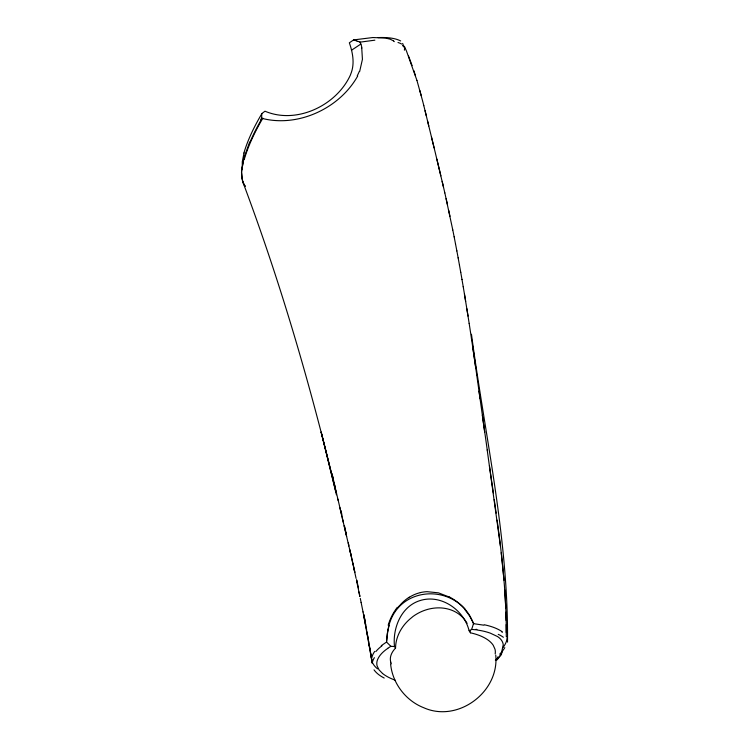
<?xml version="1.0" encoding="UTF-8"?>
<svg xmlns="http://www.w3.org/2000/svg" width="749" height="749" viewBox="0 0 749 749"><rect width="100%" height="100%" fill="white"/><g stroke="black" fill="none" stroke-linecap="round" stroke-linejoin="round"><path stroke-width="1.12" d="M261.663 117.883L260.783 119.803M261.663 117.78L261.747 113.885M241.571 171.165L241.88 178.524L243.79 184.282M241.59 170.735L244.062 157.562L249.642 142.095M501.793 651.387L503.234 644.833A40.362 18.772 -5 0 0 501.952 640.957L501.1 639.721A34.351 15.972 -5 0 0 497.458 636.51L490.286 633.139A51.007 23.725 -5 0 0 481.064 630.649L476.57 629.909M387.935 629.797L386.531 642.062L390.866 646.303L394.489 646.546L395.547 648.175M243.359 160.211L241.506 172.401L242.639 181.558M388.104 629.235C396.221 584.033 458.191 582.039 473.49 623.664L472.357 627.25A50.436 45.23 -30.6 0 1 471.598 629.385M244.024 152.955L242.292 161.728L242.292 169.433M389.049 625.471L387.196 633.879L386.531 642.062L381.26 645.685M359.651 71.53L362.432 59.311L361.73 47.992M357.722 75.967C339.643 108.446 297.821 127.836 261.654 118.276M397.906 607.711L399.123 606.166M501.587 654.401L495.361 660.178M261.972 113.483L264.987 111.198C296.407 124.643 336.385 105.59 350.317 75.228A68.768 53.722 13.9 0 0 350.71 74.17C354.951 63.993 352.826 52.814 349.343 42.796L353.64 39.912L372.89 37.534L385.51 38.059L390.145 39.173L393.412 40.83M387.673 648.344L390.866 646.303M351.506 50.239L360.784 44.088L360.063 42.075M408.495 597.693L409.3 597.178M420.386 592.59L421.322 592.384A38.414 37.665 89.6 0 1 427.089 591.673L438.418 592.843L449.147 596.99M360.222 42.131L374.875 40.174M473.705 623.692L469.445 615.678L464.717 609.368M472.516 629.469L475.643 629.787M473.836 623.702L483.817 625.181M471.879 629.403L469.108 630.77L470.484 632.821A52.645 24.502 -4.9 0 1 493.245 645.301L494.977 649.158A52.645 24.502 -4.9 0 1 495.192 653.905M353.687 39.922L354.361 40.156M354.221 40.109L356.346 40.821M356.496 40.877L357.75 41.298M357.9 41.345L359.707 41.953M402.569 45.698L404.423 46.382L406.51 51.129L416.95 80.443M393.581 40.961L394.302 41.635M382.514 673.454L379.041 669.868L377.131 665.983A43.451 20.204 -5 0 1 377.112 661.03A53.366 24.82 -5 0 1 387.804 648.381M243.996 184.582L245.241 186.379L242.779 181.97M391.334 663.829L390.753 662.182M408.486 55.932L412.128 65.64M242.507 181.136C280.491 282.176 310.648 385.913 335.739 490.867L321.143 431.995L336.432 494.78M413.813 70.556L415.423 75.499M416.959 80.48L422.52 100.591M419.843 90.498L421.2 95.535M469.052 630.555C463.968 609.845 440.74 593.667 419.665 600.698C401.033 606.662 392.495 628.327 394.489 646.546M422.52 100.553L423.812 105.656M423.803 105.618L435.469 153.405M425.067 110.721L426.312 115.795M431.443 136.917L434.13 147.899M435.487 153.526L443.511 187.194M427.539 120.861L428.774 125.944M436.836 159.069L440.861 175.846M339.868 507.504L341.956 516.417M342.199 517.447L343.407 522.605M336.114 491.447L338.211 500.594M344.137 525.704L348.847 546.04M337.911 499.134L346.618 536.509M442.163 181.342L444.822 192.914M350.804 554.297L353.163 564.68M334.531 484.622L336.432 492.936M348.594 544.804L351.038 555.486M352.948 563.557L354.932 572.386M333.193 478.789L334.85 486.12M341.02 510.809L341.844 514.348M331.976 473.424L332.921 477.59M444.812 192.793L452.78 229.962M344.484 525.948L346.403 534.468M356.59 579.67L357.058 581.73M333.211 478.976L333.52 480.306M332.565 476.13L333.033 478.199M348.257 542.782L348.734 544.916M356.861 580.728L358.499 588.199M446.123 198.607L447.425 204.477M349.98 550.468L351.159 555.767M349.689 549.195L352.545 562.068M353.856 568.126L356.084 578.425M352.489 561.89L354.567 571.356M448.707 210.385L449.971 216.311M356.477 580.278L359.885 596.41M470.278 631.772L470.484 632.821M358.93 591.869L359.857 596.298M360.288 598.404L361.14 602.496M361.112 602.393L363.04 611.97M452.771 229.906L454.156 236.89M363.012 611.886L365.587 625.125M454.137 236.778L455.514 243.884M363.911 616.418L372.281 663.174A48.348 20.897 -10.9 0 1 374.388 657.669M455.476 243.715L456.853 250.924M456.815 250.728L458.173 258.031M363.892 614.76L365.006 620.902M363.939 615.013L365.634 624.423M458.126 257.806L459.474 265.174M367.104 633.27L367.825 637.23M459.427 264.949L460.747 272.364M365.549 623.926L366.261 627.934M366.813 631.051L368.115 638.494M366.186 627.484L366.664 630.162M460.701 272.14L462.011 279.583M369.182 644.898L369.837 648.643M368.068 638.176L368.723 642.015M461.964 279.368L463.247 286.848M368.677 641.743L369.323 645.535M497.589 657.07L497.785 658.249L497.645 657.397M369.894 648.887L371.083 655.974M369.294 645.31L369.931 649.065M463.21 286.642L465.672 301.435M370.502 652.454L372.281 663.174M371.111 656.115L371.701 659.644M464.436 293.954L468.022 316.097M466.842 308.644L469.164 323.437M471.467 334.26C485.052 436.536 508.58 538.475 507.504 642.118M469.164 323.399L471.402 338.127M471.411 338.173L473.583 352.873M472.507 345.57L474.66 360.316M473.593 353.004L475.737 367.815M489.425 465.653L492.308 485.82M474.669 360.475L476.813 375.408M492.402 486.12L493.366 492.917M487.187 449.906L500.444 546.227M480.1 398.833L476.823 375.605M478.986 391.1L487.29 450.233M494.237 499.489L496.138 513.149M482.347 415.274L484.697 432.201M497.121 520.106C502.401 558.698 506.605 597.552 506.268 636.556M501.231 552.622L504.002 580.222M390.603 663.932C392.392 683.182 405.696 700.68 423.7 707.711C457.911 723.075 499.499 691.898 495.744 655.094M504.751 589.922L505.744 607.907M505.903 612.176L506.127 620.481M506.193 624.554L506.268 632.577M484.294 624.778A52.374 24.305 -5.2 0 1 501.999 631.585M501.624 631.763A47.393 17.826 3.6 0 1 502.429 632.315M498.225 634.356A36.991 15.411 -1.2 0 1 503.365 637.268M507.11 636.444A53.816 25.775 -9 0 1 503.085 647.426M504.789 647.632A77.147 34.594 -7.8 0 1 499.695 654.186M404.329 46.429A79.141 22.845 -25.2 0 1 404.385 50.174M402.634 43.414A75.921 24.96 -33.2 0 1 403.524 46.897M377.543 668.866A52.776 23.781 -3.3 0 1 372.712 663.108M250.11 141.87A105.796 37.197 -53.2 0 1 261.242 119.728M244.202 159.64A101.284 35.475 -53.2 0 1 262.862 118.173M360.971 44.088A53.385 40.802 37.8 0 1 361.898 48.002M449.213 596.859A55.651 55.164 -43.9 0 1 464.998 609.115M409.347 597.262A37.319 36.589 -89.7 0 1 420.395 592.599M399.151 606.184A43.536 42.833 59.9 0 1 408.486 597.674M388.179 625.2A56.006 55.154 50.6 0 1 397.354 607.28M390.744 662.097A52.645 24.502 -4.9 0 1 395.556 648.091A39.425 33.518 -32 0 1 411.491 617.738L413.027 616.455A39.304 33.424 -33.2 0 1 467.086 623.327M502.551 651.424A75.602 36.074 -3.3 0 1 496.774 660.094M475.924 629.319A39.66 23.378 -10.1 0 1 476.87 629.45M395.013 680.101A60.126 27.956 -5 0 1 382.524 673.454M384.19 678.032A64.536 30.625 -9.2 0 1 374.023 669.859M375.858 651.546A59.115 25.943 -6.9 0 1 381.962 645.825M371.85 657.716A56.821 25.578 -5.5 0 1 374.687 651.452M359.295 71.427A75.958 60.482 5.6 0 1 357.236 75.789M243.912 153.03A93.166 31.954 -53.3 0 1 261.888 113.633M378.105 37.6A107.107 33.817 -25.1 0 1 400.659 40.952M398.009 42.496A85.292 26.758 -27.1 0 1 401.595 44.051M469.857 630.34A39.304 33.424 -33.2 0 1 469.941 630.686"/></g></svg>
